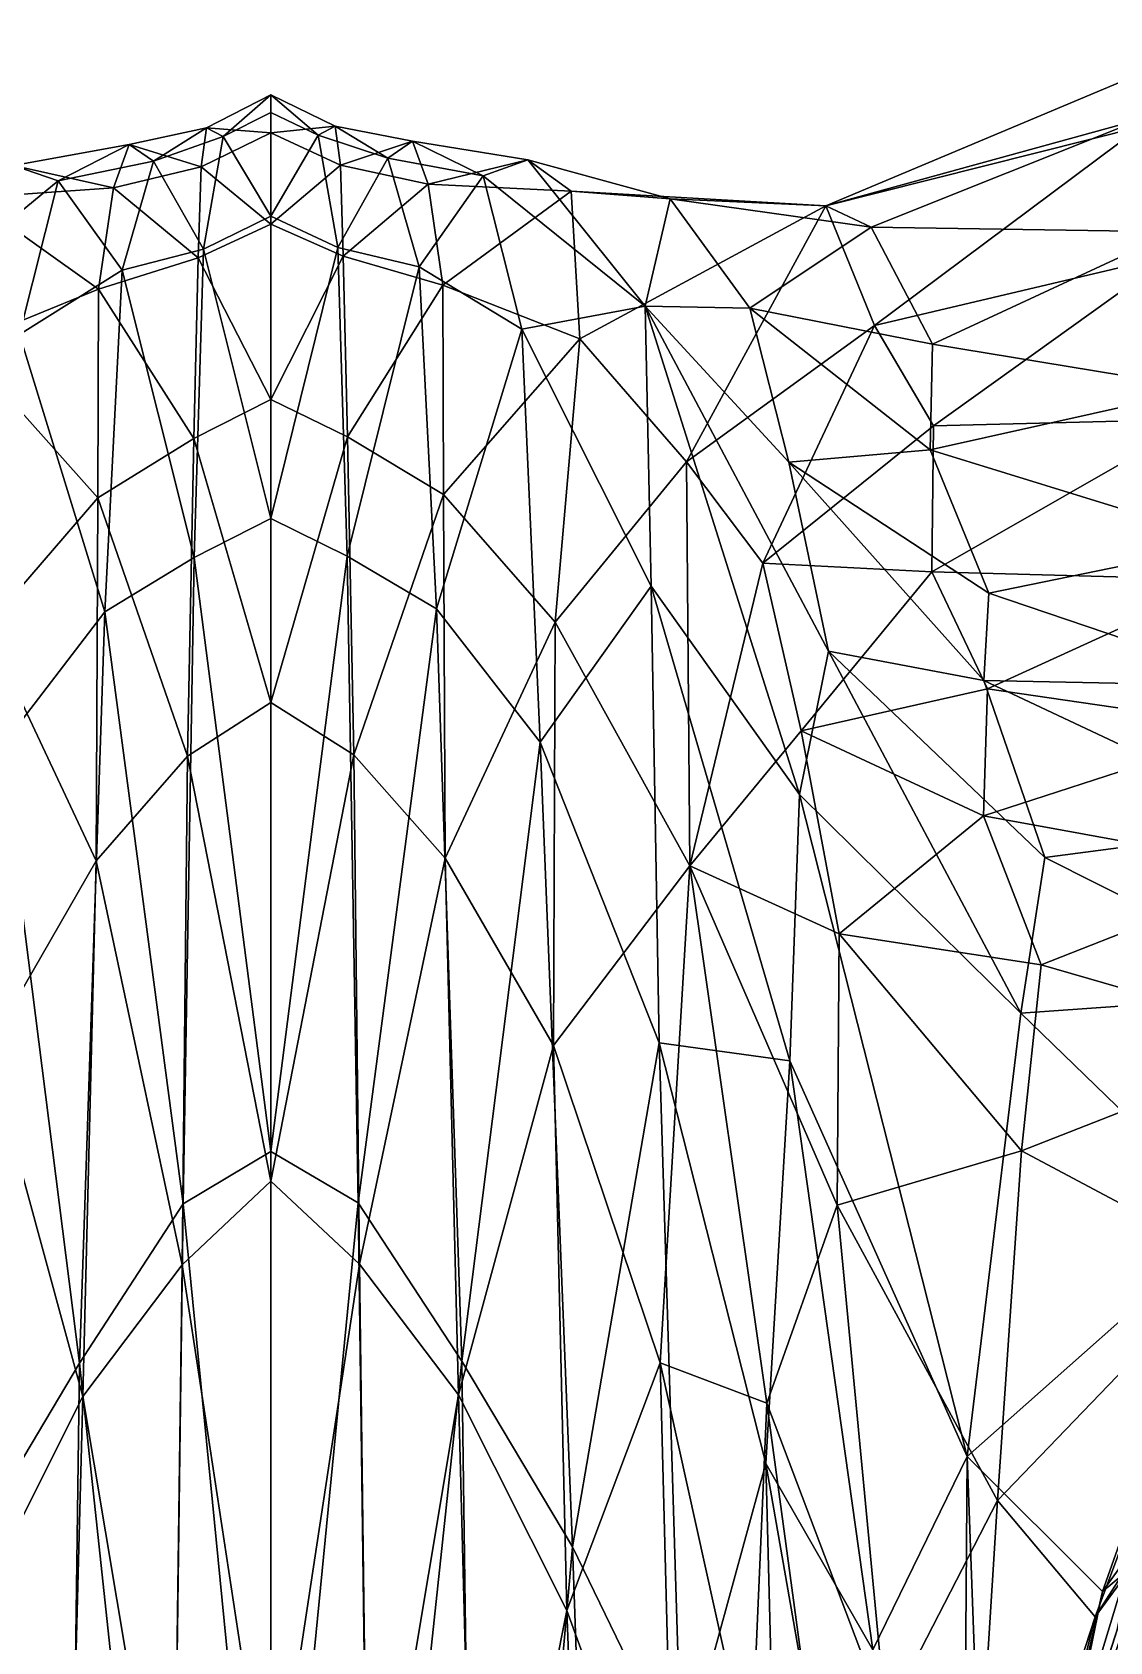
# Model space of a CAD drawing. Extents: x -4.1 to 4.1, y -5.2 to 11.9.
# Drawn here: x -0.217 to 0.764, y 9.427 to 10.892 of the extents above; entities that cross this region are included whole.
import ezdxf

# ---------------------------------------------------------------- set-up
doc = ezdxf.new("R2010")
doc.units = 0
doc.layers.add('HUMPBACK$LWO', color=1, linetype='CONTINUOUS')

msp = doc.modelspace()

# ---------------------------------------------------------------- linework, layer by layer
at = {"layer": 'HUMPBACK$LWO'}
for points in [[(0.8814, 10.8924, -0.1029), (0.5052, 10.7343, -0.0782), (0.794, 10.8138, -0.0812)], [(0.7921, 10.8065, -0.1032), (0.5052, 10.7343, -0.0782), (0.8814, 10.8924, -0.1029)], [(-0.0585, 10.8054, -0.018), (-0.0433, 10.7975, 0.0237), (0, 10.8353, -0.0193)], [(-0.0585, 10.8054, -0.018), (0, 10.8353, -0.0193), (0, 10.8007, -0.0498)], [(-0.0433, 10.7975, 0.0237), (0, 10.8193, 0.0227), (0, 10.8353, -0.0193)], [(0.0433, 10.7986, 0.0237), (0.0585, 10.8068, -0.018), (0, 10.8353, -0.0193)], [(0, 10.8353, -0.0193), (0.0585, 10.8068, -0.018), (0, 10.8007, -0.0498)], [(0, 10.8193, 0.0227), (0.0433, 10.7986, 0.0237), (0, 10.8353, -0.0193)], [(0, 10.7249, 0.0903), (0, 10.8193, 0.0227), (-0.0433, 10.7975, 0.0237)], [(0, 10.8193, 0.0227), (0, 10.7249, 0.0903), (0.0433, 10.7986, 0.0237)], [(-0.0585, 10.8054, -0.018), (-0.0634, 10.7699, -0.0487), (-0.1289, 10.7901, -0.0171)], [(-0.0585, 10.8054, -0.018), (-0.1289, 10.7901, -0.0171), (-0.1067, 10.7751, 0.0248)], [(-0.1067, 10.7751, 0.0248), (-0.0433, 10.7975, 0.0237), (-0.0585, 10.8054, -0.018)], [(0, 10.8007, -0.0498), (-0.0634, 10.7699, -0.0487), (-0.0585, 10.8054, -0.018)], [(0.0634, 10.7714, -0.0487), (0, 10.8007, -0.0498), (0.0585, 10.8068, -0.018)], [(0.0433, 10.7986, 0.0237), (0.1067, 10.7776, 0.0248), (0.0585, 10.8068, -0.018)], [(0.0634, 10.7714, -0.0487), (0.0585, 10.8068, -0.018), (0.1289, 10.7931, -0.0171)], [(0.1289, 10.7931, -0.0171), (0.0585, 10.8068, -0.018), (0.1067, 10.7776, 0.0248)], [(0.794, 10.8138, -0.0812), (0.5052, 10.7343, -0.0782), (0.5464, 10.7148, -0.0495)], [(0.5494, 10.6253, -0.0864), (0.5052, 10.7343, -0.0782), (0.7921, 10.8065, -0.1032)], [(0.794, 10.8138, -0.0812), (0.5464, 10.7148, -0.0495), (0.8225, 10.7107, -0.0584)], [(0.5494, 10.6253, -0.0864), (0.7921, 10.8065, -0.1032), (0.8195, 10.6891, -0.1036)], [(-0.1432, 10.7506, -0.05), (-0.234, 10.7711, -0.02), (-0.1289, 10.7901, -0.0171)], [(-0.1289, 10.7901, -0.0171), (-0.234, 10.7711, -0.02), (-0.1934, 10.7571, 0.0264)], [(-0.1289, 10.7901, -0.0171), (-0.1934, 10.7571, 0.0264), (-0.1067, 10.7751, 0.0248)], [(-0.0634, 10.7699, -0.0487), (-0.1432, 10.7506, -0.05), (-0.1289, 10.7901, -0.0171)], [(-0.0611, 10.6948, 0.0915), (-0.0433, 10.7975, 0.0237), (-0.1067, 10.7751, 0.0248)], [(-0.0634, 10.7699, -0.0487), (0, 10.8007, -0.0498), (0, 10.7175, -0.0794)], [(-0.0611, 10.6948, 0.0915), (0, 10.7249, 0.0903), (-0.0433, 10.7975, 0.0237)], [(0, 10.8007, -0.0498), (0.0634, 10.7714, -0.0487), (0, 10.7175, -0.0794)], [(0, 10.7249, 0.0903), (0.0611, 10.6962, 0.0915), (0.0433, 10.7986, 0.0237)], [(0.0433, 10.7986, 0.0237), (0.0611, 10.6962, 0.0915), (0.1067, 10.7776, 0.0248)], [(0.1432, 10.7539, -0.05), (0.0634, 10.7714, -0.0487), (0.1289, 10.7931, -0.0171)], [(0.1934, 10.7615, 0.0264), (0.1289, 10.7931, -0.0171), (0.1067, 10.7776, 0.0248)], [(0.234, 10.7762, -0.02), (0.1432, 10.7539, -0.05), (0.1289, 10.7931, -0.0171)], [(0.234, 10.7762, -0.02), (0.1289, 10.7931, -0.0171), (0.1934, 10.7615, 0.0264)], [(-0.1351, 10.6757, 0.0923), (-0.1067, 10.7751, 0.0248), (-0.1934, 10.7571, 0.0264)], [(-0.1067, 10.7751, 0.0248), (-0.1351, 10.6757, 0.0923), (-0.0611, 10.6948, 0.0915)], [(0.1351, 10.6788, 0.0923), (0.1067, 10.7776, 0.0248), (0.0611, 10.6962, 0.0915)], [(0.1067, 10.7776, 0.0248), (0.1351, 10.6788, 0.0923), (0.1934, 10.7615, 0.0264)], [(0.2735, 10.7475, -0.0594), (0.1432, 10.7539, -0.05), (0.234, 10.7762, -0.02)], [(0.3407, 10.6428, 0.0319), (0.234, 10.7762, -0.02), (0.1934, 10.7615, 0.0264)], [(0.2735, 10.7475, -0.0594), (0.234, 10.7762, -0.02), (0.3635, 10.7406, -0.0317)], [(0.3635, 10.7406, -0.0317), (0.234, 10.7762, -0.02), (0.3407, 10.6428, 0.0319)], [(-0.234, 10.7711, -0.02), (-0.3407, 10.636, 0.0319), (-0.1934, 10.7571, 0.0264)], [(-0.1432, 10.7506, -0.05), (-0.2735, 10.7417, -0.0594), (-0.234, 10.7711, -0.02)], [(-0.1432, 10.7506, -0.05), (-0.0634, 10.7699, -0.0487), (-0.0659, 10.6868, -0.0782)], [(-0.0659, 10.6868, -0.0782), (-0.0634, 10.7699, -0.0487), (0, 10.7175, -0.0794)], [(0.0634, 10.7714, -0.0487), (0.0659, 10.6883, -0.0782), (0, 10.7175, -0.0794)], [(0.0634, 10.7714, -0.0487), (0.1432, 10.7539, -0.05), (0.0659, 10.6883, -0.0782)], [(0.1351, 10.6788, 0.0923), (0.2286, 10.6219, 0.0941), (0.1934, 10.7615, 0.0264)], [(0.1934, 10.7615, 0.0264), (0.2286, 10.6219, 0.0941), (0.3407, 10.6428, 0.0319)], [(-0.2286, 10.6171, 0.0941), (-0.1934, 10.7571, 0.0264), (-0.3407, 10.636, 0.0319)], [(-0.2735, 10.7417, -0.0594), (-0.1432, 10.7506, -0.05), (-0.1567, 10.6585, -0.0814)], [(-0.2286, 10.6171, 0.0941), (-0.1351, 10.6757, 0.0923), (-0.1934, 10.7571, 0.0264)], [(-0.1432, 10.7506, -0.05), (-0.0659, 10.6868, -0.0782), (-0.1567, 10.6585, -0.0814)], [(0.0659, 10.6883, -0.0782), (0.1432, 10.7539, -0.05), (0.1567, 10.662, -0.0814)], [(0.1432, 10.7539, -0.05), (0.2735, 10.7475, -0.0594), (0.1567, 10.662, -0.0814)], [(0.2735, 10.7475, -0.0594), (0.2814, 10.6131, -0.0871), (0.1567, 10.662, -0.0814)], [(0.5052, 10.7343, -0.0782), (0.2735, 10.7475, -0.0594), (0.3635, 10.7406, -0.0317)], [(0.2735, 10.7475, -0.0594), (0.5052, 10.7343, -0.0782), (0.2814, 10.6131, -0.0871)], [(-0.2814, 10.6074, -0.0871), (-0.2735, 10.7417, -0.0594), (-0.1567, 10.6585, -0.0814)], [(0.3784, 10.5013, -0.0858), (0.2814, 10.6131, -0.0871), (0.5052, 10.7343, -0.0782)], [(0.3635, 10.7406, -0.0317), (0.3407, 10.6428, 0.0319), (0.4359, 10.641, -0.0081)], [(0.3635, 10.7406, -0.0317), (0.4359, 10.641, -0.0081), (0.5464, 10.7148, -0.0495)], [(0.5052, 10.7343, -0.0782), (0.3635, 10.7406, -0.0317), (0.5464, 10.7148, -0.0495)], [(0.5052, 10.7343, -0.0782), (0.5494, 10.6253, -0.0864), (0.3784, 10.5013, -0.0858)], [(-0.0659, 10.6868, -0.0782), (0, 10.7175, -0.0794), (0, 10.5579, -0.109)], [(0, 10.4496, 0.2004), (0, 10.7249, 0.0903), (-0.0611, 10.6948, 0.0915)], [(0, 10.7249, 0.0903), (0, 10.4496, 0.2004), (0.0611, 10.6962, 0.0915)], [(0, 10.7175, -0.0794), (0.0659, 10.6883, -0.0782), (0, 10.5579, -0.109)], [(0.5464, 10.7148, -0.0495), (0.4359, 10.641, -0.0081), (0.6024, 10.6084, -0.0288)], [(0.8225, 10.7107, -0.0584), (0.5464, 10.7148, -0.0495), (0.6024, 10.6084, -0.0288)], [(0.8225, 10.7107, -0.0584), (0.6024, 10.6084, -0.0288), (0.8492, 10.5677, -0.0333)], [(-0.1567, 10.6585, -0.0814), (-0.0659, 10.6868, -0.0782), (-0.07, 10.5223, -0.1073)], [(-0.0611, 10.6948, 0.0915), (-0.1351, 10.6757, 0.0923), (-0.0696, 10.4141, 0.2012)], [(-0.0659, 10.6868, -0.0782), (0, 10.5579, -0.109), (-0.07, 10.5223, -0.1073)], [(-0.0611, 10.6948, 0.0915), (-0.0696, 10.4141, 0.2012), (0, 10.4496, 0.2004)], [(0.0696, 10.4154, 0.2012), (0.0611, 10.6962, 0.0915), (0, 10.4496, 0.2004)], [(0, 10.5579, -0.109), (0.0659, 10.6883, -0.0782), (0.07, 10.5238, -0.1073)], [(0.1351, 10.6788, 0.0923), (0.0611, 10.6962, 0.0915), (0.0696, 10.4154, 0.2012)], [(0.0659, 10.6883, -0.0782), (0.1567, 10.662, -0.0814), (0.07, 10.5238, -0.1073)], [(0.6032, 10.534, -0.0836), (0.5494, 10.6253, -0.0864), (0.8195, 10.6891, -0.1036)], [(0.8195, 10.6891, -0.1036), (0.8447, 10.5399, -0.0995), (0.6032, 10.534, -0.0836)], [(-0.1509, 10.3646, 0.2016), (-0.1351, 10.6757, 0.0923), (-0.2286, 10.6171, 0.0941)], [(-0.1351, 10.6757, 0.0923), (-0.1509, 10.3646, 0.2016), (-0.0696, 10.4141, 0.2012)], [(0.1509, 10.3673, 0.2016), (0.1351, 10.6788, 0.0923), (0.0696, 10.4154, 0.2012)], [(0.1351, 10.6788, 0.0923), (0.1509, 10.3673, 0.2016), (0.2286, 10.6219, 0.0941)], [(-0.2814, 10.6074, -0.0871), (-0.1567, 10.6585, -0.0814), (-0.1573, 10.4683, -0.1071)], [(-0.1567, 10.6585, -0.0814), (-0.07, 10.5223, -0.1073), (-0.1573, 10.4683, -0.1071)], [(0.07, 10.5238, -0.1073), (0.1567, 10.662, -0.0814), (0.1573, 10.4714, -0.1071)], [(0.1567, 10.662, -0.0814), (0.2814, 10.6131, -0.0871), (0.1573, 10.4714, -0.1071)], [(0.3407, 10.6428, 0.0319), (0.2286, 10.6219, 0.0941), (0.3463, 10.3879, 0.116)], [(0.4359, 10.641, -0.0081), (0.3407, 10.6428, 0.0319), (0.4716, 10.5008, 0.0274)], [(0.4812, 10.1983, 0.0955), (0.5077, 10.3289, 0.063), (0.3407, 10.6428, 0.0319)], [(0.4716, 10.5008, 0.0274), (0.3407, 10.6428, 0.0319), (0.5077, 10.3289, 0.063)], [(0.3407, 10.6428, 0.0319), (0.3463, 10.3879, 0.116), (0.4812, 10.1983, 0.0955)], [(0.4359, 10.641, -0.0081), (0.4716, 10.5008, 0.0274), (0.6002, 10.5121, -0.0021)], [(0.6024, 10.6084, -0.0288), (0.4359, 10.641, -0.0081), (0.6002, 10.5121, -0.0021)], [(-0.1509, 10.3646, 0.2016), (-0.2286, 10.6171, 0.0941), (-0.2451, 10.2417, 0.2041)], [(0.2286, 10.6219, 0.0941), (0.1509, 10.3673, 0.2016), (0.2451, 10.2458, 0.2041)], [(0.259, 10.3553, -0.1049), (0.1573, 10.4714, -0.1071), (0.2814, 10.6131, -0.0871)], [(0.2286, 10.6219, 0.0941), (0.2451, 10.2458, 0.2041), (0.3463, 10.3879, 0.116)], [(0.259, 10.3553, -0.1049), (0.2814, 10.6131, -0.0871), (0.3784, 10.5013, -0.0858)], [(0.5494, 10.6253, -0.0864), (0.448, 10.409, -0.0783), (0.3784, 10.5013, -0.0858)], [(0.5494, 10.6253, -0.0864), (0.6032, 10.534, -0.0836), (0.448, 10.409, -0.0783)], [(-0.1573, 10.4683, -0.1071), (-0.259, 10.3506, -0.1049), (-0.2814, 10.6074, -0.0871)], [(0.6002, 10.5121, -0.0021), (0.8492, 10.5677, -0.0333), (0.6024, 10.6084, -0.0288)], [(-0.07, 10.5223, -0.1073), (0, 10.5579, -0.109), (0, 10.2821, -0.1433)], [(0, 10.5579, -0.109), (0.07, 10.5238, -0.1073), (0, 10.2821, -0.1433)], [(0.8756, 10.427, -0.009), (0.8492, 10.5677, -0.0333), (0.6002, 10.5121, -0.0021)], [(0.6018, 10.4011, -0.0782), (0.6032, 10.534, -0.0836), (0.8447, 10.5399, -0.0995)], [(0.6018, 10.4011, -0.0782), (0.8447, 10.5399, -0.0995), (0.8696, 10.3936, -0.0946)], [(0.6018, 10.4011, -0.0782), (0.448, 10.409, -0.0783), (0.6032, 10.534, -0.0836)], [(-0.1573, 10.4683, -0.1071), (-0.07, 10.5223, -0.1073), (-0.0756, 10.2332, -0.1448)], [(-0.0756, 10.2332, -0.1448), (-0.07, 10.5223, -0.1073), (0, 10.2821, -0.1433)], [(0.07, 10.5238, -0.1073), (0.0756, 10.2345, -0.1448), (0, 10.2821, -0.1433)], [(0.07, 10.5238, -0.1073), (0.1573, 10.4714, -0.1071), (0.0756, 10.2345, -0.1448)], [(0.6002, 10.5121, -0.0021), (0.4716, 10.5008, 0.0274), (0.6536, 10.3816, 0.0208)], [(0.6536, 10.3816, 0.0208), (0.8756, 10.427, -0.009), (0.6002, 10.5121, -0.0021)], [(0.3813, 10.1332, -0.095), (0.259, 10.3553, -0.1049), (0.3784, 10.5013, -0.0858)], [(0.3784, 10.5013, -0.0858), (0.448, 10.409, -0.0783), (0.3813, 10.1332, -0.095)], [(0.4716, 10.5008, 0.0274), (0.5077, 10.3289, 0.063), (0.6491, 10.3019, 0.0443)], [(0.6536, 10.3816, 0.0208), (0.4716, 10.5008, 0.0274), (0.6491, 10.3019, 0.0443)], [(-0.259, 10.3506, -0.1049), (-0.1573, 10.4683, -0.1071), (-0.1589, 10.1379, -0.1471)], [(-0.0756, 10.2332, -0.1448), (-0.1589, 10.1379, -0.1471), (-0.1573, 10.4683, -0.1071)], [(0.1589, 10.1404, -0.1471), (0.0756, 10.2345, -0.1448), (0.1573, 10.4714, -0.1071)], [(0.1573, 10.4714, -0.1071), (0.259, 10.3553, -0.1049), (0.1589, 10.1404, -0.1471)], [(0, 9.873, 0.3549), (0, 10.4496, 0.2004), (-0.0696, 10.4141, 0.2012)], [(0, 10.4496, 0.2004), (0, 9.873, 0.3549), (0.0696, 10.4154, 0.2012)], [(0.8756, 10.427, -0.009), (0.6536, 10.3816, 0.0208), (0.9031, 10.297, 0.0156)], [(-0.0796, 9.8256, 0.3534), (-0.0696, 10.4141, 0.2012), (-0.1509, 10.3646, 0.2016)], [(-0.0796, 9.8256, 0.3534), (0, 9.873, 0.3549), (-0.0696, 10.4141, 0.2012)], [(0, 9.873, 0.3549), (0.0796, 9.8265, 0.3534), (0.0696, 10.4154, 0.2012)], [(0.0696, 10.4154, 0.2012), (0.0796, 9.8265, 0.3534), (0.1509, 10.3673, 0.2016)], [(0.4826, 10.2561, -0.0706), (0.3813, 10.1332, -0.095), (0.448, 10.409, -0.0783)], [(0.4826, 10.2561, -0.0706), (0.448, 10.409, -0.0783), (0.6018, 10.4011, -0.0782)], [(0.6523, 10.2945, -0.0728), (0.4826, 10.2561, -0.0706), (0.6018, 10.4011, -0.0782)], [(0.6523, 10.2945, -0.0728), (0.6018, 10.4011, -0.0782), (0.8696, 10.3936, -0.0946)], [(0.8957, 10.2589, -0.0888), (0.6523, 10.2945, -0.0728), (0.8696, 10.3936, -0.0946)], [(0.3463, 10.3879, 0.116), (0.2451, 10.2458, 0.2041), (0.3536, 9.9722, 0.216)], [(0.3463, 10.3879, 0.116), (0.3536, 9.9722, 0.216), (0.4723, 9.9557, 0.1516)], [(0.3463, 10.3879, 0.116), (0.4723, 9.9557, 0.1516), (0.4812, 10.1983, 0.0955)], [(0.9031, 10.297, 0.0156), (0.6536, 10.3816, 0.0208), (0.6491, 10.3019, 0.0443)], [(-0.174, 9.6805, 0.3399), (-0.1509, 10.3646, 0.2016), (-0.2451, 10.2417, 0.2041)], [(-0.1509, 10.3646, 0.2016), (-0.174, 9.6805, 0.3399), (-0.0796, 9.8256, 0.3534)], [(0.174, 9.6821, 0.3399), (0.1509, 10.3673, 0.2016), (0.0796, 9.8265, 0.3534)], [(0.1509, 10.3673, 0.2016), (0.174, 9.6821, 0.3399), (0.2451, 10.2458, 0.2041)], [(-0.2573, 9.9665, -0.1484), (-0.259, 10.3506, -0.1049), (-0.1589, 10.1379, -0.1471)], [(0.259, 10.3553, -0.1049), (0.2573, 9.9698, -0.1484), (0.1589, 10.1404, -0.1471)], [(0.259, 10.3553, -0.1049), (0.3813, 10.1332, -0.095), (0.2573, 9.9698, -0.1484)], [(0.6827, 9.9992, 0.0894), (0.5077, 10.3289, 0.063), (0.4812, 10.1983, 0.0955)], [(0.6827, 9.9992, 0.0894), (0.7046, 10.1408, 0.0674), (0.5077, 10.3289, 0.063)], [(0.6491, 10.3019, 0.0443), (0.5077, 10.3289, 0.063), (0.7046, 10.1408, 0.0674)], [(0.6486, 10.1788, -0.0678), (0.4826, 10.2561, -0.0706), (0.6523, 10.2945, -0.0728)], [(0.6486, 10.1788, -0.0678), (0.6523, 10.2945, -0.0728), (0.8957, 10.2589, -0.0888)], [(0.9031, 10.297, 0.0156), (0.6491, 10.3019, 0.0443), (0.9287, 10.1704, 0.0367)], [(0.9287, 10.1704, 0.0367), (0.6491, 10.3019, 0.0443), (0.7046, 10.1408, 0.0674)], [(-0.0756, 10.2332, -0.1448), (0, 10.2821, -0.1433), (0, 9.846, -0.2006)], [(0, 10.2821, -0.1433), (0.0756, 10.2345, -0.1448), (0, 9.846, -0.2006)], [(0.174, 9.6821, 0.3399), (0.2747, 9.5131, 0.3393), (0.2451, 10.2458, 0.2041)], [(0.2451, 10.2458, 0.2041), (0.2747, 9.5131, 0.3393), (0.3536, 9.9722, 0.216)], [(0.5172, 10.0714, -0.0655), (0.3813, 10.1332, -0.095), (0.4826, 10.2561, -0.0706)], [(0.5172, 10.0714, -0.0655), (0.4826, 10.2561, -0.0706), (0.6486, 10.1788, -0.0678)], [(0.6486, 10.1788, -0.0678), (0.8957, 10.2589, -0.0888), (0.9201, 10.1292, -0.0821)], [(-0.2747, 9.5113, 0.3393), (-0.174, 9.6805, 0.3399), (-0.2451, 10.2417, 0.2041)], [(-0.0756, 10.2332, -0.1448), (-0.0807, 9.7699, -0.2012), (-0.1589, 10.1379, -0.1471)], [(0, 9.846, -0.2006), (-0.0807, 9.7699, -0.2012), (-0.0756, 10.2332, -0.1448)], [(0.0807, 9.7707, -0.2012), (0, 9.846, -0.2006), (0.0756, 10.2345, -0.1448)], [(0.0807, 9.7707, -0.2012), (0.0756, 10.2345, -0.1448), (0.1589, 10.1404, -0.1471)], [(0.4812, 10.1983, 0.0955), (0.4723, 9.9557, 0.1516), (0.6338, 9.5953, 0.1194)], [(0.6338, 9.5953, 0.1194), (0.6827, 9.9992, 0.0894), (0.4812, 10.1983, 0.0955)], [(0.7012, 10.043, -0.0616), (0.5172, 10.0714, -0.0655), (0.6486, 10.1788, -0.0678)], [(0.7012, 10.043, -0.0616), (0.6486, 10.1788, -0.0678), (0.9201, 10.1292, -0.0821)], [(0.9287, 10.1704, 0.0367), (0.7046, 10.1408, 0.0674), (0.9488, 10.018, 0.0571)], [(-0.2573, 9.9665, -0.1484), (-0.1589, 10.1379, -0.1471), (-0.171, 9.6502, -0.1946)], [(-0.0807, 9.7699, -0.2012), (-0.171, 9.6502, -0.1946), (-0.1589, 10.1379, -0.1471)], [(0.171, 9.6517, -0.1946), (0.0807, 9.7707, -0.2012), (0.1589, 10.1404, -0.1471)], [(0.1589, 10.1404, -0.1471), (0.2573, 9.9698, -0.1484), (0.171, 9.6517, -0.1946)], [(0.3543, 9.6806, -0.1424), (0.2573, 9.9698, -0.1484), (0.3813, 10.1332, -0.095)], [(0.3813, 10.1332, -0.095), (0.4514, 9.6439, -0.1009), (0.3543, 9.6806, -0.1424)], [(0.5155, 9.8243, -0.0701), (0.3813, 10.1332, -0.095), (0.5172, 10.0714, -0.0655)], [(0.3813, 10.1332, -0.095), (0.5155, 9.8243, -0.0701), (0.4514, 9.6439, -0.1009)], [(0.6827, 9.9992, 0.0894), (0.9488, 10.018, 0.0571), (0.7046, 10.1408, 0.0674)], [(0.9201, 10.1292, -0.0821), (0.9395, 9.9743, -0.0735), (0.7012, 10.043, -0.0616)], [(0.5155, 9.8243, -0.0701), (0.5172, 10.0714, -0.0655), (0.6834, 9.8737, -0.0558)], [(0.6834, 9.8737, -0.0558), (0.5172, 10.0714, -0.0655), (0.7012, 10.043, -0.0616)], [(0.6834, 9.8737, -0.0558), (0.7012, 10.043, -0.0616), (0.9395, 9.9743, -0.0735)], [(0.8769, 9.8108, 0.0839), (0.9488, 10.018, 0.0571), (0.6827, 9.9992, 0.0894)], [(0.6338, 9.5953, 0.1194), (0.8769, 9.8108, 0.0839), (0.6827, 9.9992, 0.0894)], [(0.2695, 9.4553, -0.177), (0.171, 9.6517, -0.1946), (0.2573, 9.9698, -0.1484)], [(0.2695, 9.4553, -0.177), (0.2573, 9.9698, -0.1484), (0.3543, 9.6806, -0.1424)], [(0.3737, 9.3086, 0.3326), (0.3536, 9.9722, 0.216), (0.2747, 9.5131, 0.3393)], [(0.3737, 9.3086, 0.3326), (0.4507, 9.5889, 0.2286), (0.3536, 9.9722, 0.216)], [(0.4507, 9.5889, 0.2286), (0.4723, 9.9557, 0.1516), (0.3536, 9.9722, 0.216)], [(0.6834, 9.8737, -0.0558), (0.9395, 9.9743, -0.0735), (0.8712, 9.7736, -0.054)], [(-0.171, 9.6502, -0.1946), (-0.2695, 9.4536, -0.177), (-0.2573, 9.9665, -0.1484)], [(0.5481, 9.4194, 0.1803), (0.4723, 9.9557, 0.1516), (0.4507, 9.5889, 0.2286)], [(0.5481, 9.4194, 0.1803), (0.6338, 9.5953, 0.1194), (0.4723, 9.9557, 0.1516)], [(0, 9.0135, 0.5019), (0, 9.873, 0.3549), (-0.0796, 9.8256, 0.3534)], [(0, 9.873, 0.3549), (0, 9.0135, 0.5019), (0.0796, 9.8265, 0.3534)], [(0.6613, 9.5553, -0.0421), (0.5155, 9.8243, -0.0701), (0.6834, 9.8737, -0.0558)], [(0.6613, 9.5553, -0.0421), (0.6834, 9.8737, -0.0558), (0.8712, 9.7736, -0.054)], [(-0.0807, 9.7699, -0.2012), (0, 9.846, -0.2006), (0, 9.2393, -0.215)], [(0, 9.846, -0.2006), (0.0807, 9.7707, -0.2012), (0, 9.2393, -0.215)], [(-0.0796, 9.8256, 0.3534), (-0.174, 9.6805, 0.3399), (-0.0917, 8.9123, 0.5032)], [(-0.0796, 9.8256, 0.3534), (-0.0917, 8.9123, 0.5032), (0, 9.0135, 0.5019)], [(0.0917, 8.9123, 0.5032), (0.0796, 9.8265, 0.3534), (0, 9.0135, 0.5019)], [(0.174, 9.6821, 0.3399), (0.0796, 9.8265, 0.3534), (0.0917, 8.9123, 0.5032)], [(0.5155, 9.8243, -0.0701), (0.5597, 9.3577, -0.0578), (0.4514, 9.6439, -0.1009)], [(0.5155, 9.8243, -0.0701), (0.6613, 9.5553, -0.0421), (0.5597, 9.3577, -0.0578)], [(0.6338, 9.5953, 0.1194), (0.7569, 9.4726, 0.0865), (0.8769, 9.8108, 0.0839)], [(0.7569, 9.4726, 0.0865), (0.9805, 9.7819, 0.0615), (0.8769, 9.8108, 0.0839)], [(0.7569, 9.4726, 0.0865), (0.8081, 9.515, 0.0679), (0.9805, 9.7819, 0.0615)], [(-0.171, 9.6502, -0.1946), (-0.0807, 9.7699, -0.2012), (-0.0888, 9.1588, -0.2107)], [(-0.0888, 9.1588, -0.2107), (-0.0807, 9.7699, -0.2012), (0, 9.2393, -0.215)], [(0.0807, 9.7707, -0.2012), (0.0888, 9.159, -0.2107), (0, 9.2393, -0.215)], [(0.0807, 9.7707, -0.2012), (0.171, 9.6517, -0.1946), (0.0888, 9.159, -0.2107)], [(0.7502, 9.4495, -0.0231), (0.6613, 9.5553, -0.0421), (0.8712, 9.7736, -0.054)], [(0.7502, 9.4495, -0.0231), (0.8712, 9.7736, -0.054), (0.976, 9.7571, -0.0466)], [(0.8121, 9.546, -0.0082), (0.7502, 9.4495, -0.0231), (0.976, 9.7571, -0.0466)], [(-0.1893, 8.5476, 0.5412), (-0.174, 9.6805, 0.3399), (-0.2747, 9.5113, 0.3393)], [(-0.174, 9.6805, 0.3399), (-0.1893, 8.5476, 0.5412), (-0.0917, 8.9123, 0.5032)], [(0.1893, 8.5476, 0.5412), (0.174, 9.6821, 0.3399), (0.0917, 8.9123, 0.5032)], [(0.174, 9.6821, 0.3399), (0.1893, 8.5476, 0.5412), (0.2747, 9.5131, 0.3393)], [(0.3673, 9.1875, -0.1601), (0.2695, 9.4553, -0.177), (0.3543, 9.6806, -0.1424)], [(0.4514, 9.6439, -0.1009), (0.437, 9.3078, -0.1246), (0.3543, 9.6806, -0.1424)], [(0.3543, 9.6806, -0.1424), (0.437, 9.3078, -0.1246), (0.3673, 9.1875, -0.1601)], [(-0.2695, 9.4536, -0.177), (-0.171, 9.6502, -0.1946), (-0.187, 9.0401, -0.2077)], [(-0.171, 9.6502, -0.1946), (-0.0888, 9.1588, -0.2107), (-0.187, 9.0401, -0.2077)], [(0.0888, 9.159, -0.2107), (0.171, 9.6517, -0.1946), (0.187, 9.0402, -0.2077)], [(0.171, 9.6517, -0.1946), (0.2695, 9.4553, -0.177), (0.187, 9.0402, -0.2077)], [(0.4514, 9.6439, -0.1009), (0.5182, 9.1506, -0.0913), (0.437, 9.3078, -0.1246)], [(0.4514, 9.6439, -0.1009), (0.5597, 9.3577, -0.0578), (0.5182, 9.1506, -0.0913)], [(0.465, 9.0246, 0.3269), (0.4507, 9.5889, 0.2286), (0.3737, 9.3086, 0.3326)], [(0.465, 9.0246, 0.3269), (0.5169, 9.2093, 0.2413), (0.4507, 9.5889, 0.2286)], [(0.5169, 9.2093, 0.2413), (0.5481, 9.4194, 0.1803), (0.4507, 9.5889, 0.2286)], [(0.6338, 9.5953, 0.1194), (0.5481, 9.4194, 0.1803), (0.6285, 8.9086, 0.1536)], [(0.6285, 8.9086, 0.1536), (0.6562, 8.9821, 0.0956), (0.6338, 9.5953, 0.1194)], [(0.6338, 9.5953, 0.1194), (0.6562, 8.9821, 0.0956), (0.7569, 9.4726, 0.0865)], [(0.6613, 9.5553, -0.0421), (0.632, 9.0862, -0.0197), (0.5597, 9.3577, -0.0578)], [(0.6613, 9.5553, -0.0421), (0.7502, 9.4495, -0.0231), (0.632, 9.0862, -0.0197)], [(0.7502, 9.4495, -0.0231), (0.8121, 9.546, -0.0082), (0.6698, 9.1227, 0.0088)], [(0.8121, 9.546, -0.0082), (0.7703, 9.4377, 0.0182), (0.6698, 9.1227, 0.0088)], [(0.3043, 8.6627, 0.4892), (0.2747, 9.5131, 0.3393), (0.1893, 8.5476, 0.5412)], [(0.3737, 9.3086, 0.3326), (0.2747, 9.5131, 0.3393), (0.3043, 8.6627, 0.4892)], [(0.7569, 9.4726, 0.0865), (0.6797, 9.1352, 0.0643), (0.8081, 9.515, 0.0679)], [(0.8081, 9.515, 0.0679), (0.6797, 9.1352, 0.0643), (0.7882, 9.4339, 0.0502)], [(-0.2747, 9.5113, 0.3393), (-0.3043, 8.6627, 0.4892), (-0.1893, 8.5476, 0.5412)], [(0.7703, 9.4377, 0.0182), (0.7846, 9.5104, 0.0377), (0.6674, 9.1241, 0.0369)], [(0.7882, 9.4339, 0.0502), (0.6674, 9.1241, 0.0369), (0.7846, 9.5104, 0.0377)], [(0.6562, 8.9821, 0.0956), (0.6797, 9.1352, 0.0643), (0.7569, 9.4726, 0.0865)], [(0.2695, 9.4553, -0.177), (0.292, 8.8666, -0.2038), (0.187, 9.0402, -0.2077)], [(0.2695, 9.4553, -0.177), (0.3673, 9.1875, -0.1601), (0.292, 8.8666, -0.2038)], [(-0.292, 8.8666, -0.2038), (-0.2695, 9.4536, -0.177), (-0.187, 9.0401, -0.2077)], [(0.7502, 9.4495, -0.0231), (0.6698, 9.1227, 0.0088), (0.632, 9.0862, -0.0197)], [(0.7703, 9.4377, 0.0182), (0.6674, 9.1241, 0.0369), (0.6698, 9.1227, 0.0088)], [(0.6797, 9.1352, 0.0643), (0.6674, 9.1241, 0.0369), (0.7882, 9.4339, 0.0502)]]:
    msp.add_3dface(points, dxfattribs=at)

doc.saveas('drawing.dxf')
